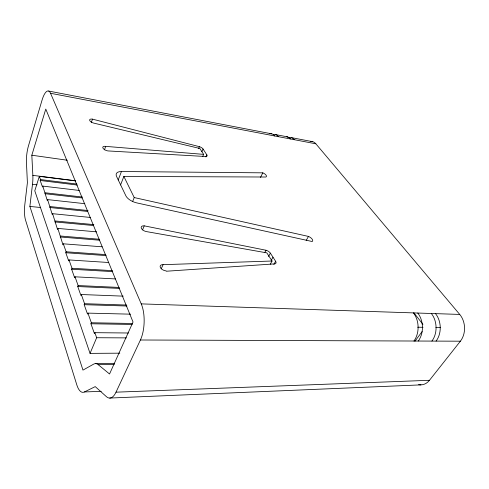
<?xml version="1.0" encoding="UTF-8"?>
<svg xmlns="http://www.w3.org/2000/svg" width="489" height="489" viewBox="0 0 489 489"><rect width="100%" height="100%" fill="white"/><g stroke="black" fill="none" stroke-linecap="round" stroke-linejoin="round"><path stroke-width="0.73" d="M29.878 206.419L32.5 184.267A17.225 5.141 -84.2 0 0 32.849 175.362L31.828 155.215L45.777 109.071L133.039 322.013L109.542 373.987L98.222 364.678A23.13 8.894 -89.7 0 0 93.643 364.146L82.971 370.106L29.878 206.419L40.495 207.513M75.691 180.93L39.334 176.333L34.78 190.82L90.043 353.376L119.793 353.174M79.187 190.441L42.8 186.095L42.506 187.018L40.184 180.472L40.477 179.555L39.334 176.333M84.793 203.675L47.598 199.604L47.292 200.533L42.8 186.095M90.612 217.471L52.604 213.693L52.286 214.634L47.598 199.604M96.559 231.847L57.83 228.418L57.506 229.365L52.604 213.693M91.272 122.696L92.488 119.145L199.426 146.676A3.741 1.559 24.6 0 1 203.057 149.029L206.853 154.897L205.93 156.951M102.109 246.804L63.301 243.815L62.959 244.769L57.83 228.418M108.576 262.501L69.022 259.928L68.674 260.894L65.783 252.74L66.131 251.78L63.301 243.815M104.438 149.854L105.697 146.376L203.632 154.371L202.709 156.431M115.441 278.926L75.025 276.811L74.652 277.783L71.626 269.237L71.987 268.272L69.022 259.928M118.191 179.995L121.443 171.517L262.813 172.837A4.205 1.742 26.9 0 1 266.065 175.19A4.205 1.742 26.9 0 1 265.82 177.018L123.864 176.45L120.569 184.958M123.259 296.151L81.315 294.519L80.93 295.503L77.757 286.536L78.13 285.558L75.025 276.811M130.642 314.17L87.922 313.119L87.519 314.109L84.187 304.69L84.573 303.706L81.315 294.519M132.556 201.694L134.224 197.562L123.864 176.45L124.169 176.608M128.46 332.997L94.866 332.679L94.45 333.669L90.942 323.767L91.351 322.777L87.922 313.119M90.043 353.376L96.657 337.728L94.866 332.679M142.537 229.903L144.249 225.851L266.016 250.246A4.389 2.158 28.6 0 1 270.38 253.174L275.625 261.285A4.438 2.207 29 0 1 274.775 263.877L166.266 271.236L166.089 270.869A4.731 2.653 24.3 0 1 160.386 267.507A4.731 2.653 24.3 0 1 163.088 264.677L272.055 261.016L266.835 252.874L147.091 231.707A4.756 2.5 22.9 0 1 141.4 228.375A4.756 2.5 22.9 0 1 144.249 225.851M198.528 148.717L199.426 146.676M201.847 151.755L203.057 149.029M161.205 268.816L163.088 264.677M84.438 391.946L95.233 386.616L106.406 396.658A23.955 9.621 -89.6 0 0 116.003 392.178L140.41 339.996A25.043 10.789 -88.1 0 0 141.242 303.883L50.55 93.289A18.234 5.593 -82.5 0 0 42.078 100.043L28.484 145.795A17.421 5.214 -83.6 0 0 26.455 162.843L27.402 182.69L24.847 204.353A17.488 5.324 -84.7 0 0 25.556 220.166L76.773 384.764A22.139 8.234 -89.1 0 0 84.438 391.946L101.235 391.328M260.49 177.428L262.813 172.837M264.928 252.245L266.016 250.246M268.553 256.493L270.38 253.174M271.138 260.539L272.99 257.208M270.27 264.225L272.055 261.016M273.84 264.488L275.625 261.285M306.224 240.343L308.48 236.431A4.652 2.109 29.6 0 1 312.153 239.158A4.652 2.109 29.6 0 1 312.135 241.517L136.853 202.917A10.654 5.269 22.3 0 1 130.068 200.08L129.114 199.414A10.654 5.269 22.3 0 1 125.856 195.777L116.547 176.388A10.764 5.128 21.9 0 1 121.437 171.523M414.91 341.279L422.129 331.591M418.578 384.66A18.093 13.521 83.3 0 0 429.476 380.295L460.394 341.194A18.655 14.768 86.5 0 0 459.733 314.433L315.845 143.797A14.597 8.888 -78.7 0 0 310.484 141.547M109.701 398.064L420.962 384.874M116.003 392.178L429.476 380.295M95.557 363.602L114.615 363.321M98.222 364.678L114.255 364.421M140.41 339.996L460.394 341.194M96.657 337.728L126.382 337.887M91.351 322.777L132.507 323.48M90.942 323.767L132.195 324.439M417.661 327.208L423.003 327.306M435.864 327.544L440.393 327.624M84.573 303.706L126.468 305.038M84.187 304.69L126.944 306.016M141.242 303.883L459.733 314.433M77.757 286.536L119.622 288.412M78.13 285.558L119.249 287.44M71.987 268.272L112.348 270.643M71.626 269.237L112.733 271.621M65.783 252.74L106.144 255.582M66.131 251.78L105.746 254.598M60.202 236.982L99.713 240.227M60.538 236.028L99.304 239.243M55.19 220.973L93.876 224.61M54.866 221.92L93.656 225.539M49.762 207.507L87.727 211.45M50.074 206.572L88.051 210.545M44.872 193.705L82.024 197.935M45.171 192.776L82.341 197.036M32.5 184.267L37.042 184.811M40.477 179.555L76.846 184.066M40.184 180.472L77.299 185.05M32.849 175.362L75.288 180.728M31.828 155.215L67.299 160.233M50.55 93.289L315.845 143.797M48.704 91.064L271.835 133.858M275.619 134.585L287.569 136.877M291.248 137.586L312.813 141.718M134.224 197.562L308.48 236.431M413.987 312.948L422.936 324.348M203.632 154.371L199.86 148.491L94.499 123.283A4.077 1.73 20.7 0 1 89.75 120.563A4.077 1.73 20.7 0 1 92.488 119.145M413.443 312.899A19.578 14.481 88.1 0 1 413.945 341.022M287.795 137.721A14.89 8.698 -79.2 0 1 294.213 139.677M286.45 136.669A14.939 8.668 -79.2 0 1 290.521 138.974M273.375 134.438A15.104 8.557 -79.5 0 1 278.534 136.694M435.51 313.632A19.138 14.627 87.4 0 1 436.084 341.108M431.347 313.492A19.224 14.603 87.5 0 1 431.903 341.09M269.598 133.711A15.153 8.521 -79.5 0 1 274.732 135.966M417.771 313.046A19.493 14.511 87.9 0 1 418.278 341.041M105.697 146.376A4.248 1.913 21.1 0 0 102.922 148.051A4.248 1.913 21.1 0 0 107.904 150.924L205.759 156.523A3.778 1.589 24.8 0 0 206.853 154.897"/></g></svg>
